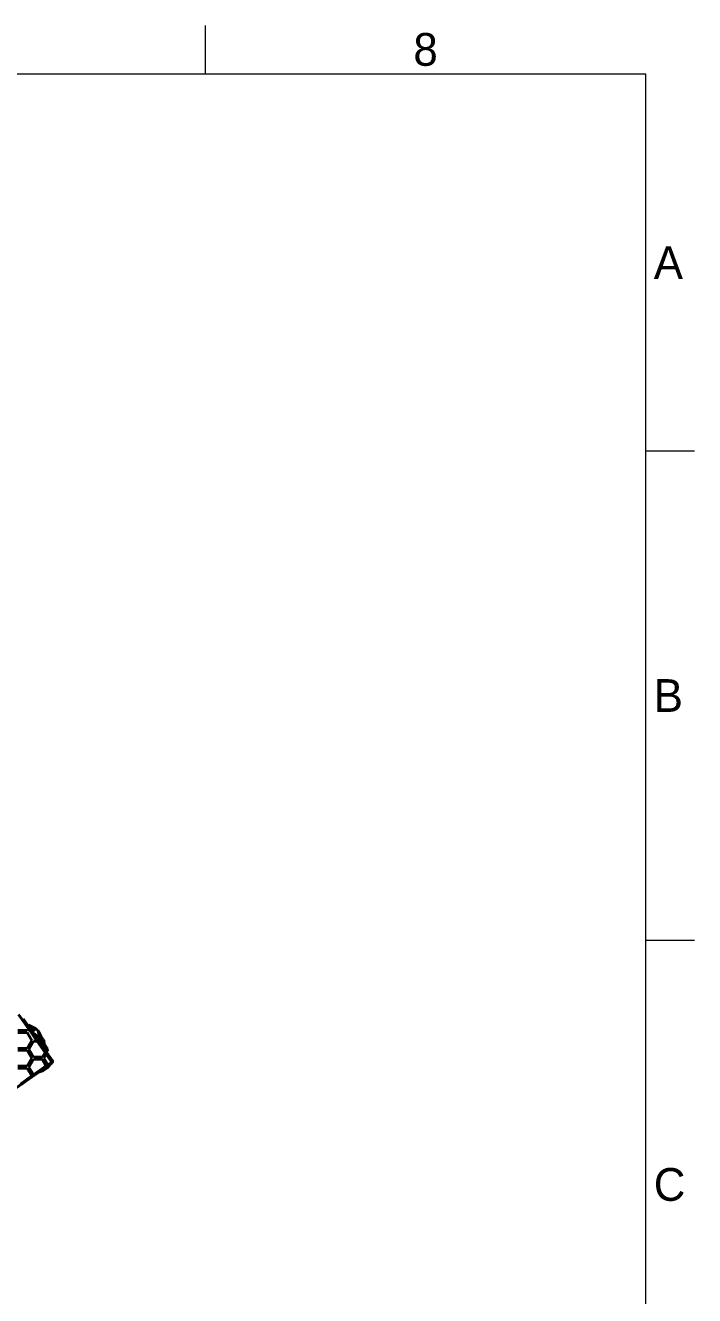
# Model space of a CAD drawing. Header units: millimetres. Extents: x 15 to 415, y 5 to 292.
# Drawn here: x 346.6 to 415, y 162.2 to 292 of the extents above; entities that cross this region are included whole.
import ezdxf

# ---------------------------------------------------------------- set-up
doc = ezdxf.new("R2010")
doc.units = ezdxf.units.MM
doc.layers.add('Border', color=7, linetype='Continuous')
doc.layers.add('Geometries', color=7, linetype='Continuous')
doc.styles.add('Shapr0', font='txt', dxfattribs={"height": 3.3495})

msp = doc.modelspace()

# ---------------------------------------------------------------- linework, layer by layer
at = {"layer": 'Border', "linetype": 'Continuous', "lineweight": 15}
for p, q in [((365, 287), (365, 292)), ((410, 287), (20, 287)), ((410, 10), (410, 287)), ((410, 248.5), (415, 248.5)), ((410, 198.5), (415, 198.5))]:
    msp.add_line(p, q, dxfattribs=at)
at = {"layer": 'Geometries', "linetype": 'Continuous', "lineweight": 40}
for p, q in [((346.8985, 189.4592), (345.8922, 190.8963)), ((346.3562, 190.4516), (346.8433, 189.7558)), ((346.9241, 189.8025), (346.8433, 189.7558)), ((346.8433, 189.7558), (346.8939, 189.6837)), ((346.9273, 189.703), (346.8939, 189.6837)), ((346.8939, 189.6837), (346.9676, 189.5784)), ((346.9676, 189.5784), (346.8985, 189.4592)), ((346.9241, 189.8025), (346.9734, 189.7825)), ((346.9273, 189.703), (346.9734, 189.7825)), ((347.1036, 189.4997), (346.9273, 189.703)), ((346.9676, 189.5784), (347.046, 189.4664)), ((346.9734, 189.7825), (347.6476, 189.4176)), ((346.7824, 189.2588), (345.8252, 189.2588)), ((345.8252, 189.0713), (346.7824, 189.0713)), ((346.8985, 189.4592), (346.7824, 189.2588)), ((347.2567, 188.2526), (346.7824, 189.0713)), ((347.809, 188.1588), (346.8985, 189.4592)), ((347.1036, 189.4997), (347.046, 189.4664)), ((347.046, 189.4664), (347.1938, 189.2553)), ((347.2712, 189.3), (347.1036, 189.4997)), ((347.2712, 189.3), (347.1938, 189.2553)), ((347.1938, 189.2553), (347.2038, 189.2411)), ((347.2165, 189.2485), (347.2038, 189.2411)), ((347.2038, 189.2411), (347.232, 189.2007)), ((347.2469, 189.2093), (347.2165, 189.2485)), ((347.2165, 189.2485), (347.2845, 189.2439)), ((347.2469, 189.2093), (347.232, 189.2007)), ((347.232, 189.2007), (347.2906, 189.117)), ((347.315, 189.1704), (347.2469, 189.2093)), ((347.2845, 189.2439), (347.2712, 189.3)), ((347.2906, 189.117), (347.3597, 189.0184)), ((347.3288, 189.112), (347.2906, 189.117)), ((347.6476, 189.4176), (347.315, 189.1704)), ((347.3595, 189.1271), (347.315, 189.1704)), ((347.3288, 189.112), (347.3595, 189.1271)), ((347.4572, 188.9545), (347.3597, 189.0184)), ((347.3597, 189.0184), (347.4196, 188.9328)), ((347.4572, 188.9545), (347.4196, 188.9328)), ((347.4196, 188.9328), (347.6187, 188.6486)), ((347.4572, 188.9545), (347.7366, 188.7167)), ((347.6187, 188.6486), (347.7366, 188.7167)), ((347.6187, 188.6486), (347.701, 188.531)), ((347.6476, 189.4176), (347.8762, 189.2894)), ((347.7806, 188.5769), (347.701, 188.531)), ((347.701, 188.531), (347.901, 188.2454)), ((348.0695, 188.5323), (347.7366, 188.7167)), ((347.9542, 188.2761), (347.7806, 188.5769)), ((347.7806, 188.5769), (348.0883, 188.4352)), ((347.8762, 189.2894), (347.9187, 189.1228)), ((347.9542, 188.2761), (347.901, 188.2454)), ((347.9187, 189.1228), (347.926, 189.0944)), ((348.1309, 188.7472), (347.9187, 189.1228)), ((347.926, 189.0944), (348.1764, 188.5323)), ((347.926, 189.0944), (348.0308, 188.6838)), ((348.0634, 188.2728), (347.9341, 188.1981)), ((348.0634, 188.2728), (347.9542, 188.2761)), ((348.0308, 188.6838), (348.0695, 188.5323)), ((348.4071, 187.839), (348.0308, 188.6838)), ((348.1148, 188.2549), (348.0634, 188.2728)), ((348.0695, 188.5323), (348.0806, 188.4486)), ((348.0883, 188.4352), (348.0806, 188.4486)), ((348.0883, 188.4352), (348.1907, 188.2578)), ((348.1942, 188.6221), (348.1309, 188.7472)), ((348.1942, 188.6221), (348.1764, 188.5323)), ((348.1764, 188.5323), (348.2993, 188.2564)), ((348.4237, 188.3323), (348.1942, 188.6221)), ((348.4237, 188.3323), (348.4258, 188.3293)), ((348.4968, 187.9594), (348.4258, 188.3293)), ((345.8252, 187.4338), (346.7824, 187.4338)), ((346.7824, 187.2463), (345.8252, 187.2463)), ((347.2567, 188.2526), (346.7824, 187.4338)), ((346.7824, 187.2463), (347.2567, 186.4275)), ((346.9448, 187.34), (347.4191, 188.1588)), ((347.4191, 186.5213), (346.9448, 187.34)), ((347.809, 188.1588), (347.4191, 188.1588)), ((348.6102, 187.0145), (347.809, 188.1588)), ((347.809, 188.1588), (347.9616, 188.1588)), ((347.901, 188.2454), (347.9341, 188.1981)), ((347.9341, 188.1981), (347.9578, 188.1642)), ((348.1148, 188.2549), (347.9578, 188.1642)), ((347.9578, 188.1642), (347.9616, 188.1588)), ((347.9616, 188.1588), (347.9775, 188.1361)), ((348.1836, 188.2551), (347.9775, 188.1361)), ((347.9775, 188.1361), (347.9889, 188.1199)), ((348.2, 188.2418), (347.9889, 188.1199)), ((347.9889, 188.1199), (348.0193, 188.0764)), ((348.2265, 188.196), (348.0193, 188.0764)), ((348.0193, 188.0764), (348.0215, 188.0733)), ((348.2284, 188.1927), (348.0215, 188.0733)), ((348.0215, 188.0733), (348.0268, 188.0656)), ((348.233, 188.1846), (348.0268, 188.0656)), ((348.0268, 188.0656), (348.0535, 188.0276)), ((348.2561, 188.1446), (348.0535, 188.0276)), ((348.0535, 188.0276), (348.0802, 187.9894)), ((348.2793, 188.1044), (348.0802, 187.9894)), ((348.0802, 187.9894), (348.0984, 187.9634)), ((348.2951, 188.077), (348.0984, 187.9634)), ((348.0984, 187.9634), (348.1152, 187.9394)), ((348.1836, 188.2551), (348.1148, 188.2549)), ((348.3097, 188.0517), (348.1152, 187.9394)), ((348.1152, 187.9394), (348.1214, 187.9306)), ((348.2033, 187.9779), (348.1214, 187.9306)), ((348.1214, 187.9306), (348.1252, 187.9252)), ((348.2023, 187.9697), (348.1252, 187.9252)), ((348.1252, 187.9252), (348.2203, 187.7893)), ((348.1836, 188.2551), (348.1907, 188.2578)), ((348.1907, 188.2578), (348.2, 188.2418)), ((348.2, 188.2418), (348.2265, 188.196)), ((348.2023, 187.9697), (348.2033, 187.9779)), ((348.2068, 187.98), (348.2033, 187.9779)), ((348.3151, 188.0425), (348.2068, 187.98)), ((348.2928, 187.8312), (348.2068, 187.98)), ((348.2928, 187.8312), (348.2203, 187.7893)), ((348.2203, 187.7893), (348.5218, 187.3588)), ((348.2265, 188.196), (348.2284, 188.1927)), ((348.2284, 188.1927), (348.233, 188.1846)), ((348.233, 188.1846), (348.2561, 188.1446)), ((348.2561, 188.1446), (348.2793, 188.1044)), ((348.2793, 188.1044), (348.2951, 188.077)), ((348.2928, 187.8312), (348.4071, 187.839)), ((348.5545, 187.3777), (348.2928, 187.8312)), ((348.2951, 188.077), (348.3097, 188.0517)), ((348.2993, 188.2564), (348.5157, 187.8993)), ((348.2993, 188.2564), (348.4071, 187.839)), ((348.3097, 188.0517), (348.3151, 188.0425)), ((348.6102, 187.0145), (348.3259, 186.5213)), ((348.4968, 187.9594), (348.5157, 187.8993)), ((348.5157, 187.8993), (348.7508, 187.5113)), ((348.5545, 187.3777), (348.5218, 187.3588)), ((348.5218, 187.3588), (348.573, 187.2856)), ((348.599, 187.3007), (348.5545, 187.3777)), ((348.7624, 187.3361), (348.5545, 187.3777)), ((348.599, 187.3007), (348.573, 187.2856)), ((348.573, 187.2856), (348.6071, 187.2369)), ((348.662, 187.2686), (348.599, 187.3007)), ((348.662, 187.2686), (348.6071, 187.2369)), ((348.6071, 187.2369), (348.6496, 187.1763)), ((348.6756, 187.128), (348.6102, 187.0145)), ((348.7558, 187.2376), (348.6496, 187.1763)), ((348.6496, 187.1763), (348.7089, 187.0915)), ((348.7558, 187.2376), (348.662, 187.2686)), ((348.7943, 186.9585), (348.6756, 187.128)), ((348.8347, 187.1641), (348.7089, 187.0915)), ((348.7089, 187.0915), (349.3544, 186.1696)), ((348.7742, 187.4425), (348.7508, 187.5113)), ((348.8315, 187.2415), (348.7558, 187.2376)), ((348.8327, 187.2819), (348.7624, 187.3361)), ((348.8327, 187.2819), (348.7742, 187.4425)), ((348.8315, 187.2415), (348.8498, 187.2687)), ((348.8347, 187.1641), (348.8315, 187.2415)), ((348.8498, 187.2687), (348.8327, 187.2819)), ((348.839, 187.1698), (348.8347, 187.1641)), ((348.8518, 187.2296), (348.839, 187.1698)), ((348.8498, 187.2687), (348.8517, 187.2297)), ((347.2567, 186.4275), (346.7824, 185.6088)), ((346.9448, 185.515), (347.4191, 186.3338)), ((348.3259, 186.5213), (347.4191, 186.5213)), ((347.4191, 186.3338), (348.3259, 186.3338)), ((348.7187, 185.6523), (348.3259, 186.3338)), ((348.4883, 186.4275), (348.7289, 186.845)), ((348.8799, 185.7481), (348.4883, 186.4275)), ((348.7289, 186.845), (348.7943, 186.9585)), ((349.2939, 186.0381), (348.7289, 186.845)), ((348.8486, 185.5874), (348.9941, 185.7158)), ((348.8672, 185.6324), (348.9237, 185.672)), ((348.8799, 185.7481), (349.2939, 186.0381)), ((348.9237, 185.672), (348.8799, 185.7481)), ((348.9945, 185.7215), (348.9237, 185.672)), ((348.985, 185.6039), (349.0657, 185.7631)), ((348.985, 185.6039), (349.0657, 185.7631)), ((348.9941, 185.7158), (349.0187, 185.7376)), ((348.9945, 185.7215), (349.0461, 185.7577)), ((349.1118, 185.8028), (349.0187, 185.7376)), ((349.1107, 185.803), (349.0461, 185.7577)), ((349.1971, 185.8595), (349.0657, 185.7631)), ((349.0657, 185.7631), (349.0714, 185.7745)), ((349.315, 185.946), (349.1107, 185.803)), ((349.1107, 185.803), (349.1118, 185.8028)), ((349.1118, 185.8028), (349.1943, 185.8605)), ((349.1943, 185.8605), (349.2883, 185.9264)), ((349.1971, 185.8595), (349.1943, 185.8605)), ((349.1971, 185.8595), (349.2883, 185.9264)), ((349.2883, 185.9264), (349.3247, 185.9518)), ((349.3301, 186.0317), (349.2939, 186.0381)), ((349.3301, 186.0317), (349.315, 185.946)), ((349.3247, 185.9518), (349.3468, 186.0762)), ((349.3544, 186.1696), (349.3301, 186.0317)), ((349.3468, 186.0762), (349.3616, 186.1594)), ((349.3468, 186.0762), (349.389, 186.1203)), ((349.3544, 186.1696), (349.3616, 186.1594)), ((349.3616, 186.1594), (349.389, 186.1203)), ((348.0113, 185.0268), (345.2787, 183.1135)), ((346.7824, 185.6088), (345.8252, 185.6088)), ((345.8252, 185.4213), (346.7824, 185.4213)), ((346.0745, 183.7838), (347.253, 184.609)), ((347.1614, 184.438), (346.2271, 183.7838)), ((347.253, 184.609), (346.7824, 185.4213)), ((346.9448, 185.515), (347.4071, 184.7169)), ((347.1614, 184.438), (347.5302, 184.6963)), ((347.2567, 184.6025), (347.1614, 184.438)), ((347.253, 184.609), (347.2567, 184.6025)), ((347.4071, 184.7169), (348.7257, 185.6402)), ((347.4191, 184.6963), (347.4071, 184.7169)), ((347.5302, 184.6963), (347.4191, 184.6963)), ((347.5302, 184.6963), (348.1621, 185.1387)), ((348.0113, 185.0268), (348.3643, 185.1214)), ((348.6344, 185.4695), (348.1621, 185.1387)), ((348.8044, 185.4296), (348.3643, 185.1214)), ((348.7696, 185.5641), (348.6344, 185.4695)), ((348.7257, 185.6402), (348.7187, 185.6523)), ((348.7257, 185.6402), (348.7696, 185.5641)), ((348.7696, 185.5641), (348.8672, 185.6324)), ((348.8044, 185.4296), (348.8974, 185.4947)), ((348.91, 185.5036), (348.8974, 185.4947))]:
    msp.add_line(p, q, dxfattribs=at)
for centre, radius, start, end in [((348.6077, 185.746), 0.3875, 321.267731, 355.52943), ((348.5705, 185.839), 0.375, 279.822283, 317.868887), ((348.6493, 185.771), 0.375, 294.435084, 333.526593), ((348.6493, 185.771), 0.375, 294.435084, 333.526593)]:
    msp.add_arc(centre, radius, start, end, dxfattribs=at)

# ---------------------------------------------------------------- texts
at = {"layer": 'Border', "linetype": 'Continuous', "lineweight": 15, "char_height": 3.3495, "width": 3.3495, "style": 'Shapr0'}
for s, insert, attachment_point in [('8', (387.5, 287.8252), 8), ('A', (410.8252, 267.75), 4), ('B', (410.8252, 223.5), 4), ('C', (410.8252, 173.5), 4)]:
    msp.add_mtext(s, dxfattribs=dict(at, insert=insert, attachment_point=attachment_point))

doc.saveas('drawing.dxf')
